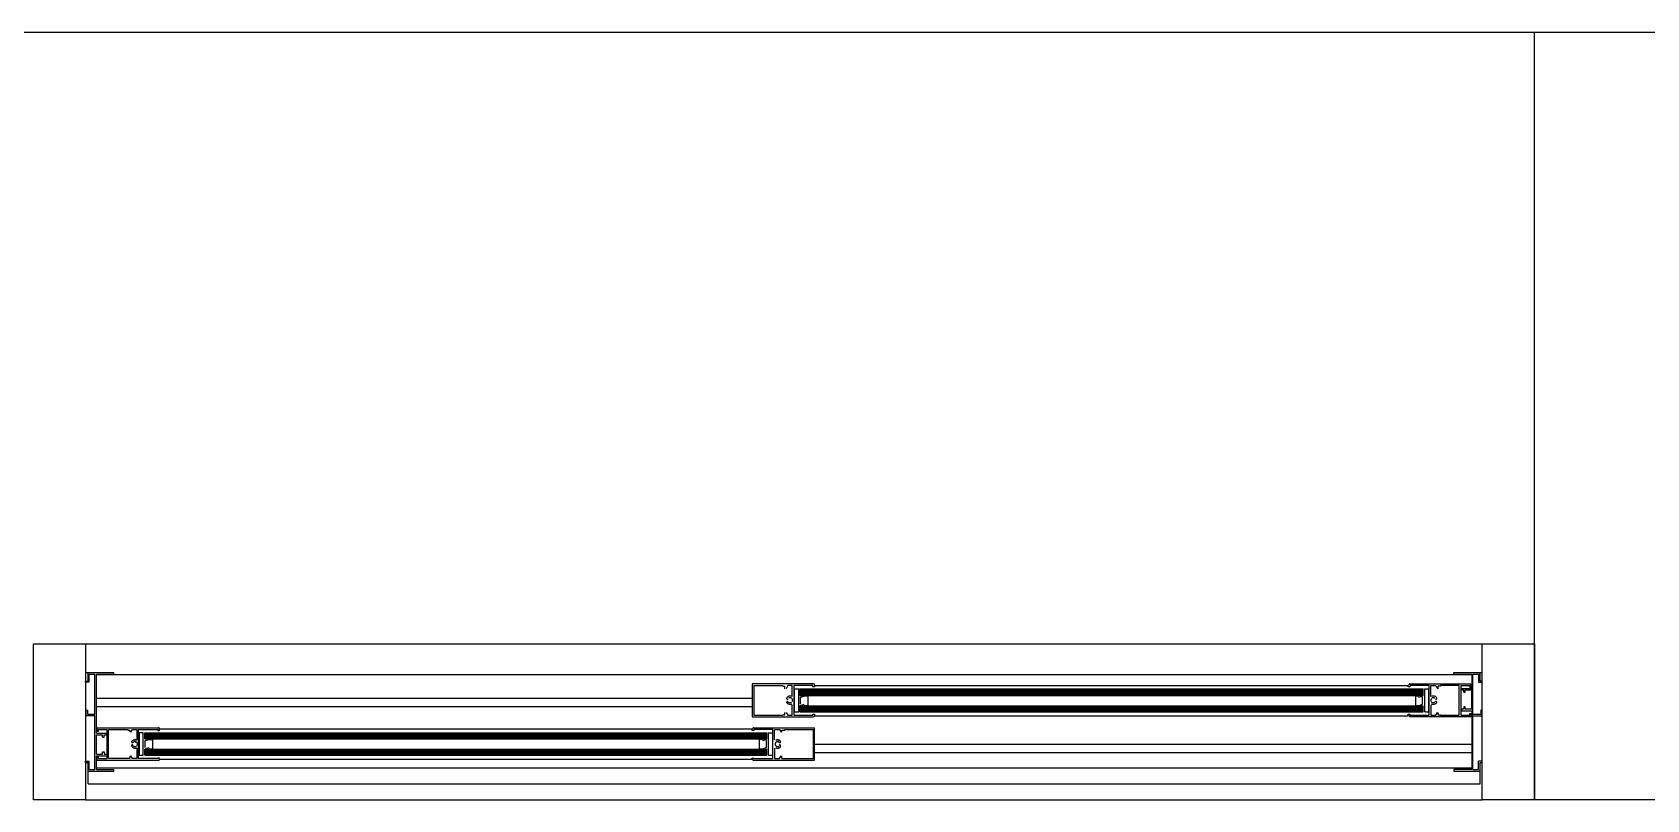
# Model space of a CAD drawing. Header units: millimetres. Extents: x 7649 to 34105, y 3983 to 25377.
# Drawn here: x 11334 to 12892, y 20637 to 21377 of the extents above; entities that cross this region are included whole.
import ezdxf

# ---------------------------------------------------------------- set-up
doc = ezdxf.new("R2010")
doc.units = ezdxf.units.MM

msp = doc.modelspace()

# ---------------------------------------------------------------- linework, layer by layer
at = {"layer": 'GEOMETRY', "color": 7}
for p, q in [((7649.45694, 21376.92222), (34105.14444, 21376.92222)), ((11385.37361, 20786.90139), (12733.69028, 20786.90139)), ((11385.37361, 20759.38472), (11388.01944, 20759.38472)), ((11388.01944, 20750.91806), (11388.01944, 20759.38472)), ((11388.01944, 20759.38472), (11412.89028, 20759.38472)), ((11389.07778, 20749.85972), (11389.07778, 20757.79722)), ((11389.07778, 20757.79722), (11394.36944, 20757.79722)), ((11394.36944, 20719.16806), (11394.36944, 20757.79722)), ((11395.95694, 20757.79722), (11412.89028, 20757.79722)), ((11395.95694, 20700.64722), (11395.95694, 20757.79722)), ((11395.95694, 20757.26806), (12723.63611, 20757.26806)), ((11412.89028, 20757.79722), (11412.89028, 20759.38472)), ((12706.17361, 20759.38472), (12731.57361, 20759.38472)), ((12706.17361, 20757.79722), (12706.17361, 20759.38472)), ((12706.17361, 20757.79722), (12723.63611, 20757.79722)), ((12723.63611, 20757.79722), (12723.63611, 20744.03889)), ((12724.69444, 20757.79722), (12729.98611, 20757.79722)), ((12724.69444, 20719.16806), (12724.69444, 20757.79722)), ((12729.98611, 20757.79722), (12729.98611, 20749.85972)), ((12731.57361, 20759.38472), (12733.69028, 20759.38472)), ((12731.57361, 20750.91806), (12731.57361, 20759.38472)), ((11385.37361, 20749.85972), (11385.37361, 20750.91806)), ((11385.37361, 20750.91806), (11388.01944, 20750.91806)), ((11389.07778, 20749.85972), (11385.37361, 20749.85972)), ((12088.10694, 20748.27222), (12028.84028, 20748.27222)), ((12028.84028, 20748.27222), (12028.84028, 20716.52222)), ((12030.42778, 20746.68472), (12030.42778, 20718.10972)), ((12030.42778, 20746.68472), (12058.47361, 20746.68472)), ((12058.47361, 20746.15556), (12058.47361, 20746.68472)), ((12058.47361, 20746.15556), (12060.59028, 20746.15556)), ((12060.59028, 20743.50972), (12060.59028, 20746.15556)), ((12063.23611, 20746.68472), (12061.64861, 20743.50972)), ((12067.46944, 20746.68472), (12063.23611, 20746.68472)), ((12067.46944, 20736.10139), (12067.46944, 20746.68472)), ((12087.57778, 20746.68472), (12069.05694, 20746.68472)), ((12069.05694, 20746.68472), (12069.05694, 20718.10972)), ((12069.58611, 20743.50972), (12069.58611, 20721.28472)), ((12069.58611, 20743.50972), (12073.81944, 20743.50972)), ((12073.81944, 20721.28472), (12073.81944, 20743.50972)), ((12074.87778, 20743.50972), (12676.54028, 20743.50972)), ((12074.87778, 20737.15972), (12074.87778, 20743.50972)), ((12074.87778, 20742.45139), (12676.54028, 20742.45139)), ((12074.87778, 20741.39306), (12676.54028, 20741.39306)), ((12087.57778, 20745.62639), (12087.57778, 20746.68472)), ((12089.16528, 20745.62639), (12087.57778, 20745.62639)), ((12088.47924, 20748.26498), (12088.37153, 20748.27222)), ((12088.58254, 20748.24387), (12088.47924, 20748.26498)), ((12088.68049, 20748.20985), (12088.58254, 20748.24387)), ((12088.77215, 20748.16385), (12088.68049, 20748.20985)), ((12088.85657, 20748.10683), (12088.77215, 20748.16385)), ((12088.93279, 20748.03974), (12088.85657, 20748.10683)), ((12088.99989, 20747.96351), (12088.93279, 20748.03974)), ((12089.05691, 20747.87909), (12088.99989, 20747.96351)), ((12089.1029, 20747.78744), (12089.05691, 20747.87909)), ((12089.13692, 20747.68948), (12089.1029, 20747.78744)), ((12089.15803, 20747.58618), (12089.13692, 20747.68948)), ((12089.16528, 20747.47847), (12089.15803, 20747.58618)), ((12089.16528, 20747.21389), (12089.16528, 20745.62639)), ((12089.16528, 20746.68472), (12662.25278, 20746.68472)), ((12662.25278, 20745.62639), (12662.25278, 20747.21389)), ((12663.84028, 20745.62639), (12662.25278, 20745.62639)), ((12662.78919, 20747.58618), (12662.78194, 20747.47847)), ((12662.8103, 20747.68948), (12662.78919, 20747.58618)), ((12662.84432, 20747.78744), (12662.8103, 20747.68948)), ((12662.89031, 20747.87909), (12662.84432, 20747.78744)), ((12662.94733, 20747.96351), (12662.89031, 20747.87909)), ((12663.01443, 20748.03974), (12662.94733, 20747.96351)), ((12663.09066, 20748.10683), (12663.01443, 20748.03974)), ((12663.17507, 20748.16385), (12663.09066, 20748.10683)), ((12663.26673, 20748.20985), (12663.17507, 20748.16385)), ((12663.36468, 20748.24387), (12663.26673, 20748.20985)), ((12663.31111, 20748.27222), (12722.57778, 20748.27222)), ((12663.46799, 20748.26498), (12663.36468, 20748.24387)), ((12663.57569, 20748.27222), (12663.46799, 20748.26498)), ((12682.36111, 20746.68472), (12663.84028, 20746.68472)), ((12663.84028, 20746.68472), (12663.84028, 20745.62639)), ((12676.54028, 20737.15972), (12676.54028, 20743.50972)), ((12678.12778, 20721.28472), (12678.12778, 20743.50972)), ((12678.12778, 20743.50972), (12681.83194, 20743.50972)), ((12681.83194, 20743.50972), (12681.83194, 20721.28472)), ((12682.36111, 20718.10972), (12682.36111, 20746.68472)), ((12683.94861, 20736.10139), (12683.94861, 20746.68472)), ((12683.94861, 20746.68472), (12688.71111, 20746.68472)), ((12688.71111, 20746.68472), (12690.29861, 20743.50972)), ((12693.47361, 20746.15556), (12690.82778, 20746.15556)), ((12690.82778, 20746.15556), (12690.82778, 20743.50972)), ((12711.46528, 20746.68472), (12693.47361, 20746.68472)), ((12693.47361, 20746.68472), (12693.47361, 20746.15556)), ((12711.46528, 20718.10972), (12711.46528, 20746.68472)), ((12713.05278, 20746.68472), (12713.05278, 20718.10972)), ((12713.05278, 20746.68472), (12721.51944, 20746.68472)), ((12713.58194, 20744.03889), (12723.63611, 20744.03889)), ((12713.58194, 20742.45139), (12713.58194, 20744.03889)), ((12713.58194, 20742.45139), (12715.69861, 20742.45139)), ((12715.69861, 20740.33472), (12715.69861, 20742.45139)), ((12717.28611, 20742.45139), (12723.63611, 20742.45139)), ((12717.28611, 20740.33472), (12717.28611, 20742.45139)), ((12721.51944, 20746.68472), (12721.51944, 20744.56806)), ((12721.51944, 20744.56806), (12722.57778, 20744.56806)), ((12722.57778, 20748.27222), (12722.57778, 20744.56806)), ((12723.63611, 20723.93056), (12723.63611, 20742.45139)), ((12729.98611, 20749.85972), (12733.69028, 20749.85972)), ((12733.69028, 20750.91806), (12731.57361, 20750.91806)), ((12733.69028, 20749.85972), (12733.69028, 20750.91806)), ((12733.69028, 20673.65972), (12733.69028, 20749.85972)), ((11395.95694, 20734.51389), (12028.84028, 20734.51389)), ((11395.95694, 20726.57639), (12028.84028, 20726.57639)), ((12062.17989, 20730.60316), (12062.17792, 20730.52977)), ((12062.17792, 20730.52977), (12062.18273, 20730.45665)), ((12062.18793, 20734.3765), (12062.17827, 20734.27827)), ((12062.17827, 20734.27827), (12062.18082, 20734.1799)), ((12062.18867, 20730.67634), (12062.17989, 20730.60316)), ((12062.18082, 20734.1799), (12062.19545, 20734.08258)), ((12062.18273, 20730.45665), (12062.19424, 20730.38428)), ((12062.20988, 20734.47337), (12062.18793, 20734.3765)), ((12062.20433, 20730.74882), (12062.18867, 20730.67634)), ((12062.19424, 20730.38428), (12062.21242, 20730.31315)), ((12062.19545, 20734.08258), (12062.22207, 20733.98754)), ((12062.22692, 20730.82013), (12062.20433, 20730.74882)), ((12062.24425, 20734.56769), (12062.20988, 20734.47337)), ((12062.21242, 20730.31315), (12062.2372, 20730.24373)), ((12062.22207, 20733.98754), (12062.26057, 20733.89597)), ((12062.2565, 20730.88976), (12062.22692, 20730.82013)), ((12062.2372, 20730.24373), (12062.26853, 20730.17652)), ((12062.29113, 20734.65823), (12062.24425, 20734.56769)), ((12062.29254, 20730.95628), (12062.2565, 20730.88976)), ((12062.26057, 20733.89597), (12062.31084, 20733.80909)), ((12062.26853, 20730.17652), (12062.30636, 20730.112)), ((12062.35063, 20734.7438), (12062.29113, 20734.65823)), ((12062.33425, 20731.01837), (12062.29254, 20730.95628)), ((12062.30636, 20730.112), (12062.35063, 20730.05064)), ((12062.31084, 20733.80909), (12062.37278, 20733.72809)), ((12062.38119, 20731.07578), (12062.33425, 20731.01837)), ((12062.37278, 20733.72809), (12062.44628, 20733.6542)), ((12062.43296, 20731.12824), (12062.38119, 20731.07578)), ((12062.48914, 20731.1755), (12062.43296, 20731.12824)), ((12062.44628, 20733.6542), (12062.52873, 20733.59045)), ((12062.54934, 20731.21729), (12062.48914, 20731.1755)), ((12062.70906, 20735.36234), (12062.51288, 20735.13428)), ((12062.51288, 20730.18933), (12062.80959, 20729.85669)), ((12062.52873, 20733.59045), (12062.61679, 20733.53905)), ((12062.61312, 20731.25337), (12062.54934, 20731.21729)), ((12062.68009, 20731.28347), (12062.61312, 20731.25337)), ((12062.61679, 20733.53905), (12062.70924, 20733.49996)), ((12062.74982, 20731.30733), (12062.68009, 20731.28347)), ((12062.92036, 20735.57341), (12062.70906, 20735.36234)), ((12062.70924, 20733.49996), (12062.80488, 20733.47314)), ((12062.82192, 20731.32469), (12062.74982, 20731.30733)), ((12062.80488, 20733.47314), (12062.9025, 20733.45853)), ((12062.80959, 20729.85669), (12063.13618, 20729.56384)), ((12062.89595, 20731.3353), (12062.82192, 20731.32469)), ((12062.97153, 20731.33889), (12062.89595, 20731.3353)), ((12062.9025, 20733.45853), (12063.00088, 20733.4561)), ((12063.14565, 20735.76695), (12062.92036, 20735.57341)), ((12063.02475, 20731.3371), (12062.97153, 20731.33889)), ((12063.00088, 20733.4561), (12063.0988, 20733.46579)), ((12063.07743, 20731.3318), (12063.02475, 20731.3371)), ((12063.12941, 20731.32303), (12063.07743, 20731.3318)), ((12063.0988, 20733.46579), (12063.19507, 20733.48758)), ((12063.18054, 20731.31088), (12063.12941, 20731.32303)), ((12063.13618, 20729.56384), (12063.48888, 20729.31169)), ((12063.38381, 20735.94242), (12063.14565, 20735.76695)), ((12063.23064, 20731.29541), (12063.18054, 20731.31088)), ((12063.19507, 20733.48758), (12063.28847, 20733.52139)), ((12063.27957, 20731.27668), (12063.23064, 20731.29541)), ((12063.23611, 20733.45556), (12063.76528, 20733.45556)), ((12063.23611, 20730.80972), (12063.76528, 20730.80972)), ((12063.32715, 20731.25477), (12063.27957, 20731.27668)), ((12063.28847, 20733.52139), (12063.37778, 20733.56721)), ((12063.37323, 20731.22974), (12063.32715, 20731.25477)), ((12063.41765, 20731.20166), (12063.37323, 20731.22974)), ((12063.37778, 20733.56721), (12063.4618, 20733.62497)), ((12063.63371, 20736.09927), (12063.38381, 20735.94242)), ((12063.46024, 20731.1706), (12063.41765, 20731.20166)), ((12063.50085, 20731.13662), (12063.46024, 20731.1706)), ((12063.4618, 20733.62497), (12063.53932, 20733.69464)), ((12063.48888, 20729.31169), (12063.8639, 20729.10118)), ((12063.53932, 20731.0998), (12063.50085, 20731.13662)), ((12063.89424, 20736.23697), (12063.63371, 20736.09927)), ((12063.76528, 20730.80972), (12063.76528, 20730.28056)), ((12063.8639, 20729.10118), (12064.25746, 20728.93325)), ((12064.16425, 20736.35497), (12063.89424, 20736.23697)), ((12064.44263, 20736.45274), (12064.16425, 20736.35497)), ((12064.41492, 20734.71725), (12064.19812, 20734.5739)), ((12064.19812, 20730.74971), (12064.41492, 20730.60636)), ((12064.25746, 20728.93325), (12064.66577, 20728.80883)), ((12064.64248, 20734.83454), (12064.41492, 20734.71725)), ((12064.41492, 20730.60636), (12064.64248, 20730.48907)), ((12064.72826, 20736.52972), (12064.44263, 20736.45274)), ((12064.87866, 20734.92577), (12064.64248, 20734.83454)), ((12064.64248, 20730.48907), (12064.87866, 20730.39784)), ((12064.66577, 20728.80883), (12065.08507, 20728.72885)), ((12065.02001, 20736.58538), (12064.72826, 20736.52972)), ((12065.1213, 20734.99093), (12064.87866, 20734.92577)), ((12064.87866, 20730.39784), (12065.1213, 20730.33268)), ((12065.31675, 20736.61917), (12065.02001, 20736.58538)), ((12065.08507, 20728.72885), (12065.51156, 20728.69425)), ((12065.36826, 20735.03002), (12065.1213, 20734.99093)), ((12065.1213, 20730.33268), (12065.36826, 20730.29359)), ((12065.61736, 20736.63056), (12065.31675, 20736.61917)), ((12065.61736, 20735.04306), (12065.36826, 20735.03002)), ((12065.36826, 20730.29359), (12065.61736, 20730.28056)), ((12065.51156, 20728.69425), (12065.94146, 20728.70596)), ((12065.75462, 20736.62818), (12065.61736, 20736.63056)), ((12065.86647, 20735.03002), (12065.61736, 20735.04306)), ((12065.61736, 20730.28056), (12065.86647, 20730.29359)), ((12065.89152, 20736.62108), (12065.75462, 20736.62818)), ((12066.11342, 20734.99093), (12065.86647, 20735.03002)), ((12065.86647, 20730.29359), (12066.11342, 20730.33268)), ((12066.02792, 20736.60926), (12065.89152, 20736.62108)), ((12065.94146, 20728.70596), (12066.37099, 20728.76492)), ((12066.16372, 20736.59277), (12066.02792, 20736.60926)), ((12066.35606, 20734.92577), (12066.11342, 20734.99093)), ((12066.11342, 20730.33268), (12066.35606, 20730.39784)), ((12066.29879, 20736.57162), (12066.16372, 20736.59277)), ((12066.43301, 20736.54584), (12066.29879, 20736.57162)), ((12066.59224, 20734.83454), (12066.35606, 20734.92577)), ((12066.35606, 20730.39784), (12066.59224, 20730.48907)), ((12066.37099, 20728.76492), (12066.79637, 20728.87206)), ((12066.41111, 20730.28056), (12066.41111, 20730.80972)), ((12066.56626, 20736.51545), (12066.43301, 20736.54584)), ((12066.69842, 20736.48048), (12066.56626, 20736.51545)), ((12066.81981, 20734.71725), (12066.59224, 20734.83454)), ((12066.59224, 20730.48907), (12066.81981, 20730.60636)), ((12066.82938, 20736.44096), (12066.69842, 20736.48048)), ((12066.79637, 20728.87206), (12067.21383, 20729.02831)), ((12067.0366, 20734.5739), (12066.81981, 20734.71725)), ((12066.81981, 20730.60636), (12067.0366, 20730.74971)), ((12066.95902, 20736.3969), (12066.82938, 20736.44096)), ((12067.0872, 20736.34834), (12066.95902, 20736.3969)), ((12067.21383, 20736.2953), (12067.0872, 20736.34834)), ((12067.46944, 20718.10972), (12067.46944, 20728.16389)), ((12067.67281, 20733.86425), (12067.52946, 20734.08105)), ((12067.52946, 20731.24256), (12067.67281, 20731.45936)), ((12067.7901, 20733.63669), (12067.67281, 20733.86425)), ((12067.67281, 20731.45936), (12067.7901, 20731.68692)), ((12067.88132, 20733.40051), (12067.7901, 20733.63669)), ((12067.7901, 20731.68692), (12067.88132, 20731.92311)), ((12067.94648, 20733.15786), (12067.88132, 20733.40051)), ((12067.88132, 20731.92311), (12067.94648, 20732.16575)), ((12067.98558, 20732.91091), (12067.94648, 20733.15786)), ((12067.94648, 20732.16575), (12067.98558, 20732.4127)), ((12067.99861, 20732.66181), (12067.98558, 20732.91091)), ((12067.98558, 20732.4127), (12067.99861, 20732.66181)), ((12074.87778, 20740.33472), (12676.54028, 20740.33472)), ((12074.87778, 20739.27639), (12676.54028, 20739.27639)), ((12074.87778, 20738.21806), (12676.54028, 20738.21806)), ((12074.87778, 20737.15972), (12676.54028, 20737.15972)), ((12074.87778, 20727.10556), (12676.54028, 20727.10556)), ((12074.87778, 20721.28472), (12074.87778, 20727.10556)), ((12074.87778, 20726.04722), (12676.54028, 20726.04722)), ((12075.40694, 20735.57222), (12079.11111, 20736.63056)), ((12075.40694, 20728.69306), (12075.40694, 20735.57222)), ((12075.40694, 20727.63472), (12079.11111, 20728.69306)), ((12082.81528, 20736.63056), (12079.11111, 20736.63056)), ((12079.11111, 20727.63472), (12082.81528, 20727.63472)), ((12082.81528, 20727.63472), (12082.81528, 20736.63056)), ((12672.30694, 20736.63056), (12669.13194, 20736.63056)), ((12669.13194, 20736.63056), (12669.13194, 20727.63472)), ((12669.13194, 20727.63472), (12672.30694, 20727.63472)), ((12672.30694, 20735.57222), (12676.01111, 20736.63056)), ((12672.30694, 20727.63472), (12676.01111, 20728.69306)), ((12676.01111, 20728.69306), (12676.01111, 20735.57222)), ((12676.54028, 20721.28472), (12676.54028, 20727.10556)), ((12683.96164, 20732.91091), (12683.94861, 20732.66181)), ((12683.94861, 20732.66181), (12683.96164, 20732.4127)), ((12683.94861, 20728.16389), (12683.94861, 20718.10972)), ((12684.00074, 20733.15786), (12683.96164, 20732.91091)), ((12683.96164, 20732.4127), (12684.00074, 20732.16575)), ((12684.0659, 20733.40051), (12684.00074, 20733.15786)), ((12684.00074, 20732.16575), (12684.0659, 20731.92311)), ((12684.15712, 20733.63669), (12684.0659, 20733.40051)), ((12684.0659, 20731.92311), (12684.15712, 20731.68692)), ((12684.27441, 20733.86425), (12684.15712, 20733.63669)), ((12684.15712, 20731.68692), (12684.27441, 20731.45936)), ((12684.41776, 20734.08105), (12684.27441, 20733.86425)), ((12684.27441, 20731.45936), (12684.41776, 20731.24256)), ((12685.15085, 20736.45155), (12684.7334, 20736.2953)), ((12684.7334, 20729.02831), (12684.86002, 20728.97527)), ((12684.86002, 20728.97527), (12684.98821, 20728.92671)), ((12685.12742, 20734.71725), (12684.91062, 20734.5739)), ((12684.91062, 20730.74971), (12685.12742, 20730.60636)), ((12684.98821, 20728.92671), (12685.11784, 20728.88266)), ((12685.00694, 20730.28056), (12685.00694, 20730.80972)), ((12685.11784, 20728.88266), (12685.2488, 20728.84313)), ((12685.35498, 20734.83454), (12685.12742, 20734.71725)), ((12685.12742, 20730.60636), (12685.35498, 20730.48907)), ((12685.57623, 20736.55869), (12685.15085, 20736.45155)), ((12685.2488, 20728.84313), (12685.38096, 20728.80816)), ((12685.59116, 20734.92577), (12685.35498, 20734.83454)), ((12685.35498, 20730.48907), (12685.59116, 20730.39784)), ((12685.38096, 20728.80816), (12685.51422, 20728.77777)), ((12685.51422, 20728.77777), (12685.64844, 20728.75199)), ((12686.00576, 20736.61765), (12685.57623, 20736.55869)), ((12685.8338, 20734.99093), (12685.59116, 20734.92577)), ((12685.59116, 20730.39784), (12685.8338, 20730.33268)), ((12685.64844, 20728.75199), (12685.7835, 20728.73084)), ((12685.7835, 20728.73084), (12685.9193, 20728.71435)), ((12686.08076, 20735.03002), (12685.8338, 20734.99093)), ((12685.8338, 20730.33268), (12686.08076, 20730.29359)), ((12685.9193, 20728.71435), (12686.05571, 20728.70254)), ((12686.43567, 20736.62936), (12686.00576, 20736.61765)), ((12686.05571, 20728.70254), (12686.1926, 20728.69543)), ((12686.32986, 20735.04306), (12686.08076, 20735.03002)), ((12686.08076, 20730.29359), (12686.32986, 20730.28056)), ((12686.1926, 20728.69543), (12686.32986, 20728.69306)), ((12686.57897, 20735.03002), (12686.32986, 20735.04306)), ((12686.32986, 20730.28056), (12686.57897, 20730.29359)), ((12686.32986, 20728.69306), (12686.63047, 20728.70444)), ((12686.86216, 20736.59476), (12686.43567, 20736.62936)), ((12686.82592, 20734.99093), (12686.57897, 20735.03002)), ((12686.57897, 20730.29359), (12686.82592, 20730.33268)), ((12686.63047, 20728.70444), (12686.92721, 20728.73823)), ((12687.06856, 20734.92577), (12686.82592, 20734.99093)), ((12686.82592, 20730.33268), (12687.06856, 20730.39784)), ((12687.28145, 20736.51479), (12686.86216, 20736.59476)), ((12686.92721, 20728.73823), (12687.21896, 20728.79389)), ((12687.30474, 20734.83454), (12687.06856, 20734.92577)), ((12687.06856, 20730.39784), (12687.30474, 20730.48907)), ((12687.21896, 20728.79389), (12687.50459, 20728.87087)), ((12687.68977, 20736.39036), (12687.28145, 20736.51479)), ((12687.53231, 20734.71725), (12687.30474, 20734.83454)), ((12687.30474, 20730.48907), (12687.53231, 20730.60636)), ((12687.50459, 20728.87087), (12687.78297, 20728.96864)), ((12687.7491, 20734.5739), (12687.53231, 20734.71725)), ((12687.53231, 20730.60636), (12687.7491, 20730.74971)), ((12687.65278, 20730.28056), (12687.65278, 20730.80972)), ((12688.08333, 20736.22243), (12687.68977, 20736.39036)), ((12687.78297, 20728.96864), (12688.05299, 20729.08664)), ((12688.05299, 20729.08664), (12688.31351, 20729.22434)), ((12688.45834, 20736.01192), (12688.08333, 20736.22243)), ((12688.31351, 20729.22434), (12688.56341, 20729.38119)), ((12688.4079, 20733.69464), (12688.44637, 20733.65782)), ((12688.48542, 20731.16947), (12688.4079, 20731.0998)), ((12688.44637, 20733.65782), (12688.48698, 20733.62385)), ((12688.81104, 20735.75977), (12688.45834, 20736.01192)), ((12688.56944, 20731.22723), (12688.48542, 20731.16947)), ((12688.48698, 20733.62385), (12688.52957, 20733.59278)), ((12688.52957, 20733.59278), (12688.57399, 20733.56471)), ((12688.56341, 20729.38119), (12688.80157, 20729.55666)), ((12688.65875, 20731.27305), (12688.56944, 20731.22723)), ((12688.57399, 20733.56471), (12688.62007, 20733.53968)), ((12688.62007, 20733.53968), (12688.66766, 20733.51777)), ((12688.75215, 20731.30687), (12688.65875, 20731.27305)), ((12688.66766, 20733.51777), (12688.71658, 20733.49904)), ((12688.71658, 20733.49904), (12688.76669, 20733.48357)), ((12688.84842, 20731.32865), (12688.75215, 20731.30687)), ((12688.76669, 20733.48357), (12688.81781, 20733.47141)), ((12688.80157, 20729.55666), (12689.02686, 20729.7502)), ((12689.13764, 20735.46692), (12688.81104, 20735.75977)), ((12688.81781, 20733.47141), (12688.86979, 20733.46265)), ((12688.94635, 20731.33835), (12688.84842, 20731.32865)), ((12688.86979, 20733.46265), (12688.92248, 20733.45734)), ((12688.92248, 20733.45734), (12688.97569, 20733.45556)), ((12689.04472, 20731.33591), (12688.94635, 20731.33835)), ((12688.97569, 20733.45556), (12689.05127, 20733.45915)), ((12689.02686, 20729.7502), (12689.23816, 20729.96127)), ((12689.14234, 20731.32131), (12689.04472, 20731.33591)), ((12689.05127, 20733.45915), (12689.12531, 20733.46976)), ((12689.12531, 20733.46976), (12689.1974, 20733.48712)), ((12689.43434, 20735.13428), (12689.13764, 20735.46692)), ((12689.23798, 20731.29448), (12689.14234, 20731.32131)), ((12689.1974, 20733.48712), (12689.26714, 20733.51098)), ((12689.33043, 20731.25539), (12689.23798, 20731.29448)), ((12689.23816, 20729.96127), (12689.43434, 20730.18933)), ((12689.26714, 20733.51098), (12689.3341, 20733.54107)), ((12689.41849, 20731.20399), (12689.33043, 20731.25539)), ((12689.3341, 20733.54107), (12689.39789, 20733.57715)), ((12689.39789, 20733.57715), (12689.45808, 20733.61895)), ((12689.50095, 20731.14025), (12689.41849, 20731.20399)), ((12689.45808, 20733.61895), (12689.51427, 20733.66621)), ((12689.57444, 20731.06635), (12689.50095, 20731.14025)), ((12689.51427, 20733.66621), (12689.56604, 20733.71867)), ((12689.56604, 20733.71867), (12689.61298, 20733.77607)), ((12689.63638, 20730.98536), (12689.57444, 20731.06635)), ((12689.64086, 20734.68245), (12689.59659, 20734.7438)), ((12689.59659, 20730.05064), (12689.65609, 20730.13621)), ((12689.61298, 20733.77607), (12689.65468, 20733.83816)), ((12689.68665, 20730.89847), (12689.63638, 20730.98536)), ((12689.67869, 20734.61792), (12689.64086, 20734.68245)), ((12689.65468, 20733.83816), (12689.69073, 20733.90468)), ((12689.65609, 20730.13621), (12689.70297, 20730.22676)), ((12689.71002, 20734.55071), (12689.67869, 20734.61792)), ((12689.72515, 20730.80691), (12689.68665, 20730.89847)), ((12689.69073, 20733.90468), (12689.7203, 20733.97432)), ((12689.70297, 20730.22676), (12689.73734, 20730.32107)), ((12689.7348, 20734.4813), (12689.71002, 20734.55071)), ((12689.7203, 20733.97432), (12689.74289, 20734.04562)), ((12689.75177, 20730.71186), (12689.72515, 20730.80691)), ((12689.75298, 20734.41017), (12689.7348, 20734.4813)), ((12689.73734, 20730.32107), (12689.7593, 20730.41795)), ((12689.74289, 20734.04562), (12689.75855, 20734.1181)), ((12689.76641, 20730.61455), (12689.75177, 20730.71186)), ((12689.7645, 20734.3378), (12689.75298, 20734.41017)), ((12689.75855, 20734.1181), (12689.76734, 20734.19128)), ((12689.7593, 20730.41795), (12689.76895, 20730.51617)), ((12689.7693, 20734.26467), (12689.7645, 20734.3378)), ((12689.76895, 20730.51617), (12689.76641, 20730.61455)), ((12689.76734, 20734.19128), (12689.7693, 20734.26467)), ((12715.69861, 20740.33472), (12717.28611, 20740.33472)), ((12717.28611, 20726.04722), (12715.69861, 20726.04722)), ((12715.69861, 20726.04722), (12715.69861, 20723.93056)), ((12717.28611, 20723.93056), (12717.28611, 20726.04722)), ((11385.90278, 20717.58056), (11385.90278, 20722.87222)), ((11385.90278, 20722.87222), (11387.49028, 20722.87222)), ((11394.36944, 20717.58056), (11385.90278, 20717.58056)), ((11387.49028, 20722.87222), (11387.49028, 20719.16806)), ((11387.49028, 20719.16806), (11394.36944, 20719.16806)), ((11394.36944, 20665.72222), (11394.36944, 20717.58056)), ((12028.84028, 20716.52222), (12088.10694, 20716.52222)), ((12030.42778, 20718.10972), (12058.47361, 20718.10972)), ((12058.47361, 20718.10972), (12058.47361, 20718.63889)), ((12058.47361, 20718.63889), (12060.59028, 20718.63889)), ((12060.59028, 20718.63889), (12060.59028, 20720.75556)), ((12061.64861, 20720.75556), (12063.23611, 20718.10972)), ((12063.23611, 20718.10972), (12067.46944, 20718.10972)), ((12069.05694, 20718.10972), (12087.57778, 20718.10972)), ((12069.58611, 20721.28472), (12073.81944, 20721.28472)), ((12074.87778, 20725.51806), (12676.54028, 20725.51806)), ((12074.87778, 20724.45972), (12676.54028, 20724.45972)), ((12074.87778, 20723.40139), (12676.54028, 20723.40139)), ((12074.87778, 20722.34306), (12676.54028, 20722.34306)), ((12074.87778, 20721.28472), (12676.54028, 20721.28472)), ((12087.57778, 20718.10972), (12087.57778, 20719.16806)), ((12087.57778, 20719.16806), (12089.16528, 20719.16806)), ((12088.37153, 20717.05139), (12088.47924, 20717.05863)), ((12088.47924, 20717.05863), (12088.58254, 20717.07974)), ((12088.58254, 20717.07974), (12088.68049, 20717.11377)), ((12088.68049, 20717.11377), (12088.77215, 20717.15976)), ((12088.77215, 20717.15976), (12088.85657, 20717.21678)), ((12088.85657, 20717.21678), (12088.93279, 20717.28387)), ((12088.93279, 20717.28387), (12088.99989, 20717.3601)), ((12088.99989, 20717.3601), (12089.05691, 20717.44452)), ((12089.05691, 20717.44452), (12089.1029, 20717.53617)), ((12089.1029, 20717.53617), (12089.13692, 20717.63413)), ((12089.13692, 20717.63413), (12089.15803, 20717.73743)), ((12089.15803, 20717.73743), (12089.16528, 20717.84514)), ((12089.16528, 20719.16806), (12089.16528, 20717.58056)), ((12089.16528, 20717.58056), (12662.25278, 20717.58056)), ((12662.25278, 20717.58056), (12662.25278, 20719.16806)), ((12662.25278, 20719.16806), (12663.84028, 20719.16806)), ((12662.78194, 20717.84514), (12662.78919, 20717.73743)), ((12662.78919, 20717.73743), (12662.8103, 20717.63413)), ((12662.8103, 20717.63413), (12662.84432, 20717.53617)), ((12662.84432, 20717.53617), (12662.89031, 20717.44452)), ((12662.89031, 20717.44452), (12662.94733, 20717.3601)), ((12662.94733, 20717.3601), (12663.01443, 20717.28387)), ((12663.01443, 20717.28387), (12663.09066, 20717.21678)), ((12663.09066, 20717.21678), (12663.17507, 20717.15976)), ((12663.17507, 20717.15976), (12663.26673, 20717.11377)), ((12663.26673, 20717.11377), (12663.36468, 20717.07974)), ((12722.57778, 20716.52222), (12663.31111, 20716.52222)), ((12663.36468, 20717.07974), (12663.46799, 20717.05863)), ((12663.46799, 20717.05863), (12663.57569, 20717.05139)), ((12663.84028, 20719.16806), (12663.84028, 20718.10972)), ((12663.84028, 20718.10972), (12682.36111, 20718.10972)), ((12678.12778, 20721.28472), (12681.83194, 20721.28472)), ((12683.94861, 20718.10972), (12688.71111, 20718.10972)), ((12688.71111, 20718.10972), (12690.29861, 20720.75556)), ((12690.82778, 20720.75556), (12690.82778, 20718.63889)), ((12690.82778, 20718.63889), (12693.47361, 20718.63889)), ((12693.47361, 20718.63889), (12693.47361, 20718.10972)), ((12693.47361, 20718.10972), (12711.46528, 20718.10972)), ((12713.05278, 20718.10972), (12721.51944, 20718.10972)), ((12715.69861, 20723.93056), (12713.58194, 20723.93056)), ((12713.58194, 20723.93056), (12713.58194, 20722.34306)), ((12713.58194, 20722.34306), (12723.63611, 20722.34306)), ((12723.63611, 20723.93056), (12717.28611, 20723.93056)), ((12721.51944, 20718.10972), (12721.51944, 20719.69722)), ((12721.51944, 20719.69722), (12722.57778, 20719.69722)), ((12722.57778, 20719.69722), (12722.57778, 20716.52222)), ((12723.63611, 20722.34306), (12723.63611, 20665.72222)), ((12724.69444, 20719.16806), (12732.10278, 20719.16806)), ((12724.69444, 20717.58056), (12733.16111, 20717.58056)), ((12724.69444, 20665.72222), (12724.69444, 20717.58056)), ((12733.16111, 20722.87222), (12732.10278, 20722.87222)), ((12732.10278, 20722.87222), (12732.10278, 20719.16806)), ((12733.16111, 20717.58056), (12733.16111, 20722.87222)), ((11395.95694, 20700.64722), (11406.01111, 20700.64722)), ((11395.95694, 20680.53889), (11395.95694, 20699.05972)), ((11395.95694, 20699.05972), (11401.77778, 20699.05972)), ((11396.48611, 20705.93889), (11396.48611, 20702.76389)), ((11396.48611, 20705.93889), (11455.75278, 20705.93889)), ((11396.48611, 20702.76389), (11398.07361, 20702.76389)), ((11398.07361, 20702.76389), (11398.07361, 20704.35139)), ((11398.07361, 20704.35139), (11406.01111, 20704.35139)), ((11401.77778, 20696.94306), (11401.77778, 20699.05972)), ((11401.77778, 20696.94306), (11403.36528, 20696.94306)), ((11403.36528, 20696.94306), (11403.36528, 20699.05972)), ((11403.36528, 20699.05972), (11406.01111, 20699.05972)), ((11406.01111, 20704.35139), (11406.01111, 20676.30556)), ((11406.01111, 20699.05972), (11406.01111, 20700.64722)), ((11407.59861, 20704.35139), (11426.11944, 20704.35139)), ((11407.59861, 20676.30556), (11407.59861, 20704.35139)), ((11426.11944, 20704.35139), (11426.11944, 20703.82222)), ((11426.11944, 20703.82222), (11428.23611, 20703.82222)), ((11428.23611, 20703.82222), (11428.23611, 20701.70556)), ((11429.29444, 20701.70556), (11430.88194, 20704.35139)), ((11430.88194, 20704.35139), (11435.11528, 20704.35139)), ((11435.11528, 20704.35139), (11435.11528, 20694.29722)), ((11436.70278, 20676.30556), (11436.70278, 20704.35139)), ((11436.70278, 20704.35139), (11455.22361, 20704.35139)), ((11440.93611, 20701.17639), (11437.23194, 20701.17639)), ((11437.23194, 20701.17639), (11437.23194, 20679.48056)), ((11440.93611, 20679.48056), (11440.93611, 20701.17639)), ((11442.52361, 20695.35556), (11442.52361, 20701.17639)), ((11442.52361, 20701.17639), (12043.12778, 20701.17639)), ((11442.52361, 20700.11806), (12043.12778, 20700.11806)), ((11442.52361, 20699.05972), (12043.12778, 20699.05972)), ((11442.52361, 20698.00139), (12043.12778, 20698.00139)), ((11442.52361, 20697.47222), (12043.12778, 20697.47222)), ((11442.52361, 20696.41389), (12043.12778, 20696.41389)), ((11442.52361, 20695.35556), (12043.12778, 20695.35556)), ((11443.05278, 20693.76806), (11446.75694, 20694.82639)), ((11446.75694, 20694.82639), (11449.93194, 20694.82639)), ((11449.93194, 20694.82639), (11449.93194, 20685.83056)), ((11455.22361, 20704.35139), (11455.22361, 20703.29306)), ((11455.22361, 20703.29306), (11456.81111, 20703.29306)), ((11456.12507, 20705.93164), (11456.01736, 20705.93889)), ((11456.22837, 20705.91054), (11456.12507, 20705.93164)), ((11456.32633, 20705.87651), (11456.22837, 20705.91054)), ((11456.41798, 20705.83052), (11456.32633, 20705.87651)), ((11456.5024, 20705.7735), (11456.41798, 20705.83052)), ((11456.57863, 20705.70641), (11456.5024, 20705.7735)), ((11456.64572, 20705.63018), (11456.57863, 20705.70641)), ((11456.70274, 20705.54576), (11456.64572, 20705.63018)), ((11456.74873, 20705.4541), (11456.70274, 20705.54576)), ((11456.78276, 20705.35615), (11456.74873, 20705.4541)), ((11456.80387, 20705.25285), (11456.78276, 20705.35615)), ((11456.81111, 20705.14514), (11456.80387, 20705.25285)), ((11456.81111, 20703.29306), (11456.81111, 20704.88056)), ((11456.81111, 20704.88056), (12028.84028, 20704.88056)), ((12028.84028, 20703.29306), (12028.84028, 20704.88056)), ((12030.42778, 20703.29306), (12028.84028, 20703.29306)), ((12029.37669, 20705.25285), (12029.36944, 20705.14514)), ((12029.3978, 20705.35615), (12029.37669, 20705.25285)), ((12029.43182, 20705.4541), (12029.3978, 20705.35615)), ((12029.47781, 20705.54576), (12029.43182, 20705.4541)), ((12029.53483, 20705.63018), (12029.47781, 20705.54576)), ((12029.60193, 20705.70641), (12029.53483, 20705.63018)), ((12029.67816, 20705.7735), (12029.60193, 20705.70641)), ((12029.76257, 20705.83052), (12029.67816, 20705.7735)), ((12029.85423, 20705.87651), (12029.76257, 20705.83052)), ((12029.95218, 20705.91054), (12029.85423, 20705.87651)), ((12029.89861, 20705.93889), (12089.16528, 20705.93889)), ((12030.05549, 20705.93164), (12029.95218, 20705.91054)), ((12030.16319, 20705.93889), (12030.05549, 20705.93164)), ((12048.94861, 20704.35139), (12030.42778, 20704.35139)), ((12030.42778, 20704.35139), (12030.42778, 20703.29306)), ((12038.89444, 20694.82639), (12035.71944, 20694.82639)), ((12035.71944, 20694.82639), (12035.71944, 20685.83056)), ((12038.89444, 20693.76806), (12042.59861, 20694.82639)), ((12043.12778, 20695.35556), (12043.12778, 20701.17639)), ((12044.71528, 20679.48056), (12044.71528, 20701.17639)), ((12044.71528, 20701.17639), (12048.41944, 20701.17639)), ((12048.41944, 20701.17639), (12048.41944, 20679.48056)), ((12048.94861, 20676.30556), (12048.94861, 20704.35139)), ((12050.53611, 20694.29722), (12050.53611, 20704.35139)), ((12050.53611, 20704.35139), (12055.29861, 20704.35139)), ((12055.29861, 20704.35139), (12056.88611, 20701.70556)), ((12057.41528, 20701.70556), (12057.41528, 20703.82222)), ((12057.41528, 20703.82222), (12060.06111, 20703.82222)), ((12060.06111, 20704.35139), (12088.10694, 20704.35139)), ((12060.06111, 20703.82222), (12060.06111, 20704.35139)), ((12088.10694, 20676.30556), (12088.10694, 20704.35139)), ((12089.16528, 20674.71806), (12089.16528, 20705.93889)), ((11395.95694, 20680.53889), (11401.77778, 20680.53889)), ((11401.77778, 20680.53889), (11401.77778, 20682.65556)), ((11401.77778, 20682.65556), (11403.36528, 20682.65556)), ((11403.36528, 20682.65556), (11403.36528, 20680.53889)), ((11403.36528, 20680.53889), (11406.01111, 20680.53889)), ((11406.01111, 20680.53889), (11406.01111, 20678.95139)), ((11429.82856, 20692.53363), (11429.82376, 20692.46051)), ((11429.82376, 20692.46051), (11429.82572, 20692.38711)), ((11429.82665, 20688.81038), (11429.82411, 20688.71201)), ((11429.82411, 20688.71201), (11429.83376, 20688.61378)), ((11429.82572, 20692.38711), (11429.8345, 20692.31394)), ((11429.84128, 20688.90769), (11429.82665, 20688.81038)), ((11429.84008, 20692.606), (11429.82856, 20692.53363)), ((11429.83376, 20688.61378), (11429.85572, 20688.5169)), ((11429.8345, 20692.31394), (11429.85016, 20692.24145)), ((11429.85825, 20692.67713), (11429.84008, 20692.606)), ((11429.8679, 20689.00274), (11429.84128, 20688.90769)), ((11429.85016, 20692.24145), (11429.87276, 20692.17015)), ((11429.85572, 20688.5169), (11429.89008, 20688.42259)), ((11429.88303, 20692.74655), (11429.85825, 20692.67713)), ((11429.9064, 20689.09431), (11429.8679, 20689.00274)), ((11429.87276, 20692.17015), (11429.90233, 20692.10051)), ((11429.91437, 20692.81376), (11429.88303, 20692.74655)), ((11429.89008, 20688.42259), (11429.93696, 20688.33205)), ((11429.90233, 20692.10051), (11429.93838, 20692.034)), ((11429.95667, 20689.18119), (11429.9064, 20689.09431)), ((11429.95219, 20692.87828), (11429.91437, 20692.81376)), ((11429.93696, 20688.33205), (11429.99646, 20688.24648)), ((11429.93838, 20692.034), (11429.98008, 20691.97191)), ((11429.99646, 20692.93963), (11429.95219, 20692.87828)), ((11430.01861, 20689.26218), (11429.95667, 20689.18119)), ((11429.98008, 20691.97191), (11430.02702, 20691.9145)), ((11430.09211, 20689.33608), (11430.01861, 20689.26218)), ((11430.02702, 20691.9145), (11430.07879, 20691.86204)), ((11430.07879, 20691.86204), (11430.13498, 20691.81478)), ((11430.17456, 20689.39983), (11430.09211, 20689.33608)), ((11430.13498, 20691.81478), (11430.19517, 20691.77298)), ((11430.45542, 20693.13358), (11430.15871, 20692.80095)), ((11430.15871, 20687.85599), (11430.35489, 20687.62794)), ((11430.26262, 20689.45123), (11430.17456, 20689.39983)), ((11430.19517, 20691.77298), (11430.25895, 20691.73691)), ((11430.25895, 20691.73691), (11430.32592, 20691.70681)), ((11430.35508, 20689.49031), (11430.26262, 20689.45123)), ((11430.32592, 20691.70681), (11430.39566, 20691.68295)), ((11430.35489, 20687.62794), (11430.56619, 20687.41687)), ((11430.45072, 20689.51714), (11430.35508, 20689.49031)), ((11430.39566, 20691.68295), (11430.46775, 20691.66559)), ((11430.54833, 20689.53175), (11430.45072, 20689.51714)), ((11430.78201, 20693.42644), (11430.45542, 20693.13358)), ((11430.46775, 20691.66559), (11430.54179, 20691.65498)), ((11430.54179, 20691.65498), (11430.61736, 20691.65139)), ((11430.64671, 20689.53418), (11430.54833, 20689.53175)), ((11430.56619, 20687.41687), (11430.79148, 20687.22333)), ((11430.61736, 20691.65139), (11430.67058, 20691.65317)), ((11430.74464, 20689.52448), (11430.64671, 20689.53418)), ((11430.67058, 20691.65317), (11430.72326, 20691.65848)), ((11430.72326, 20691.65848), (11430.77525, 20691.66725)), ((11430.84091, 20689.5027), (11430.74464, 20689.52448)), ((11430.77525, 20691.66725), (11430.82637, 20691.6794)), ((11431.13471, 20693.67859), (11430.78201, 20693.42644)), ((11430.79148, 20687.22333), (11431.02964, 20687.04786)), ((11430.82637, 20691.6794), (11430.87648, 20691.69487)), ((11430.9343, 20689.46888), (11430.84091, 20689.5027)), ((11430.87648, 20691.69487), (11430.9254, 20691.7136)), ((11430.88194, 20691.65139), (11431.41111, 20691.65139)), ((11430.88194, 20689.00556), (11431.41111, 20689.00556)), ((11430.9254, 20691.7136), (11430.97298, 20691.73551)), ((11431.02362, 20689.42307), (11430.9343, 20689.46888)), ((11430.97298, 20691.73551), (11431.01906, 20691.76054)), ((11431.01906, 20691.76054), (11431.06348, 20691.78862)), ((11431.10764, 20689.3653), (11431.02362, 20689.42307)), ((11431.02964, 20687.04786), (11431.27955, 20686.89101)), ((11431.06348, 20691.78862), (11431.10608, 20691.81968)), ((11431.10608, 20691.81968), (11431.14669, 20691.85365)), ((11431.18515, 20689.29563), (11431.10764, 20689.3653)), ((11431.50973, 20693.8891), (11431.13471, 20693.67859)), ((11431.14669, 20691.85365), (11431.18515, 20691.89048)), ((11431.27955, 20686.89101), (11431.54007, 20686.75331)), ((11431.41111, 20691.65139), (11431.41111, 20692.18056)), ((11431.90329, 20694.05703), (11431.50973, 20693.8891)), ((11431.54007, 20686.75331), (11431.81008, 20686.6353)), ((11431.81008, 20686.6353), (11432.08847, 20686.53754)), ((11432.06075, 20692.38392), (11431.84395, 20692.24057)), ((11431.84395, 20688.41638), (11432.06075, 20688.27302)), ((11432.31161, 20694.18145), (11431.90329, 20694.05703)), ((11432.28831, 20692.50121), (11432.06075, 20692.38392)), ((11432.06075, 20688.27302), (11432.28831, 20688.15574)), ((11432.08847, 20686.53754), (11432.37409, 20686.46056)), ((11432.52449, 20692.59243), (11432.28831, 20692.50121)), ((11432.28831, 20688.15574), (11432.52449, 20688.06451)), ((11432.7309, 20694.26143), (11432.31161, 20694.18145)), ((11432.37409, 20686.46056), (11432.66584, 20686.4049)), ((11432.76714, 20692.65759), (11432.52449, 20692.59243)), ((11432.52449, 20688.06451), (11432.76714, 20687.99935)), ((11432.66584, 20686.4049), (11432.96258, 20686.37111)), ((11433.15739, 20694.29603), (11432.7309, 20694.26143)), ((11433.01409, 20692.69669), (11432.76714, 20692.65759)), ((11432.76714, 20687.99935), (11433.01409, 20687.96025)), ((11432.96258, 20686.37111), (11433.26319, 20686.35972)), ((11433.26319, 20692.70972), (11433.01409, 20692.69669)), ((11433.01409, 20687.96025), (11433.26319, 20687.94722)), ((11433.58729, 20694.28432), (11433.15739, 20694.29603)), ((11433.5123, 20692.69669), (11433.26319, 20692.70972)), ((11433.26319, 20687.94722), (11433.5123, 20687.96025)), ((11433.26319, 20686.35972), (11433.40046, 20686.3621)), ((11433.40046, 20686.3621), (11433.53735, 20686.3692)), ((11433.75925, 20692.65759), (11433.5123, 20692.69669)), ((11433.5123, 20687.96025), (11433.75925, 20687.99935)), ((11433.53735, 20686.3692), (11433.67376, 20686.38101)), ((11434.01682, 20694.22536), (11433.58729, 20694.28432)), ((11433.67376, 20686.38101), (11433.80955, 20686.39751)), ((11434.00189, 20692.59243), (11433.75925, 20692.65759)), ((11433.75925, 20687.99935), (11434.00189, 20688.06451)), ((11433.80955, 20686.39751), (11433.94462, 20686.41866)), ((11433.94462, 20686.41866), (11434.07884, 20686.44444)), ((11434.23808, 20692.50121), (11434.00189, 20692.59243)), ((11434.00189, 20688.06451), (11434.23808, 20688.15574)), ((11434.44221, 20694.11822), (11434.01682, 20694.22536)), ((11434.05694, 20691.65139), (11434.05694, 20692.18056)), ((11434.07884, 20686.44444), (11434.21209, 20686.47483)), ((11434.21209, 20686.47483), (11434.34426, 20686.5098)), ((11434.46564, 20692.38392), (11434.23808, 20692.50121)), ((11434.23808, 20688.15574), (11434.46564, 20688.27302)), ((11434.34426, 20686.5098), (11434.47522, 20686.54932)), ((11434.85966, 20693.96196), (11434.44221, 20694.11822)), ((11434.68244, 20692.24057), (11434.46564, 20692.38392)), ((11434.46564, 20688.27302), (11434.68244, 20688.41638)), ((11434.47522, 20686.54932), (11434.60485, 20686.59338)), ((11434.60485, 20686.59338), (11434.73304, 20686.64194)), ((11434.73304, 20686.64194), (11434.85966, 20686.69498)), ((11435.11528, 20686.35972), (11435.11528, 20676.30556)), ((11435.31864, 20691.53092), (11435.17529, 20691.74771)), ((11435.17529, 20688.90923), (11435.31864, 20689.12603)), ((11435.43593, 20691.30335), (11435.31864, 20691.53092)), ((11435.31864, 20689.12603), (11435.43593, 20689.35359)), ((11435.52716, 20691.06717), (11435.43593, 20691.30335)), ((11435.43593, 20689.35359), (11435.52716, 20689.58977)), ((11435.59232, 20690.82453), (11435.52716, 20691.06717)), ((11435.52716, 20689.58977), (11435.59232, 20689.83242)), ((11435.63141, 20690.57758), (11435.59232, 20690.82453)), ((11435.59232, 20689.83242), (11435.63141, 20690.07937)), ((11435.64444, 20690.32847), (11435.63141, 20690.57758)), ((11435.63141, 20690.07937), (11435.64444, 20690.32847)), ((11437.23194, 20679.48056), (11440.93611, 20679.48056)), ((11442.52361, 20679.48056), (11442.52361, 20685.30139)), ((11442.52361, 20685.30139), (12043.12778, 20685.30139)), ((11442.52361, 20684.24306), (12043.12778, 20684.24306)), ((11442.52361, 20683.18472), (12043.12778, 20683.18472)), ((11442.52361, 20682.12639), (12043.12778, 20682.12639)), ((11442.52361, 20681.06806), (12043.12778, 20681.06806)), ((11442.52361, 20680.00972), (12043.12778, 20680.00972)), ((11442.52361, 20679.48056), (12043.12778, 20679.48056)), ((11443.05278, 20686.88889), (11443.05278, 20693.76806)), ((11443.05278, 20685.83056), (11446.75694, 20686.88889)), ((11446.75694, 20685.83056), (11449.93194, 20685.83056)), ((12035.71944, 20685.83056), (12038.89444, 20685.83056)), ((12038.89444, 20685.83056), (12042.59861, 20686.88889)), ((12042.59861, 20686.88889), (12042.59861, 20693.76806)), ((12043.12778, 20679.48056), (12043.12778, 20685.30139)), ((12044.71528, 20679.48056), (12048.41944, 20679.48056)), ((12050.53611, 20686.35972), (12050.53611, 20676.30556)), ((12051.59444, 20691.65139), (12051.06528, 20691.65139)), ((12051.07831, 20690.57758), (12051.06528, 20690.32847)), ((12051.06528, 20690.32847), (12051.07831, 20690.07937)), ((12051.06528, 20689.00556), (12051.59444, 20689.00556)), ((12051.11741, 20690.82453), (12051.07831, 20690.57758)), ((12051.07831, 20690.07937), (12051.11741, 20689.83242)), ((12051.18257, 20691.06717), (12051.11741, 20690.82453)), ((12051.11741, 20689.83242), (12051.18257, 20689.58977)), ((12051.27379, 20691.30335), (12051.18257, 20691.06717)), ((12051.18257, 20689.58977), (12051.27379, 20689.35359)), ((12051.39108, 20691.53092), (12051.27379, 20691.30335)), ((12051.27379, 20689.35359), (12051.39108, 20689.12603)), ((12051.53443, 20691.74771), (12051.39108, 20691.53092)), ((12051.39108, 20689.12603), (12051.53443, 20688.90923)), ((12051.59444, 20692.18056), (12051.59444, 20691.65139)), ((12052.26751, 20694.11822), (12051.85006, 20693.96196)), ((12051.85006, 20686.69498), (12051.97669, 20686.64194)), ((12051.97669, 20686.64194), (12052.10487, 20686.59338)), ((12052.24408, 20692.38392), (12052.02729, 20692.24057)), ((12052.02729, 20688.41638), (12052.24408, 20688.27302)), ((12052.10487, 20686.59338), (12052.23451, 20686.54932)), ((12052.23451, 20686.54932), (12052.36546, 20686.5098)), ((12052.47165, 20692.50121), (12052.24408, 20692.38392)), ((12052.24408, 20688.27302), (12052.47165, 20688.15574)), ((12052.6929, 20694.22536), (12052.26751, 20694.11822)), ((12052.36546, 20686.5098), (12052.49763, 20686.47483)), ((12052.70783, 20692.59243), (12052.47165, 20692.50121)), ((12052.47165, 20688.15574), (12052.70783, 20688.06451)), ((12052.49763, 20686.47483), (12052.63088, 20686.44444)), ((12052.63088, 20686.44444), (12052.7651, 20686.41866)), ((12053.12243, 20694.28432), (12052.6929, 20694.22536)), ((12052.95047, 20692.65759), (12052.70783, 20692.59243)), ((12052.70783, 20688.06451), (12052.95047, 20687.99935)), ((12052.7651, 20686.41866), (12052.90017, 20686.39751)), ((12052.90017, 20686.39751), (12053.03597, 20686.38101)), ((12053.19742, 20692.69669), (12052.95047, 20692.65759)), ((12052.95047, 20687.99935), (12053.19742, 20687.96025)), ((12053.03597, 20686.38101), (12053.17237, 20686.3692)), ((12053.55233, 20694.29603), (12053.12243, 20694.28432)), ((12053.17237, 20686.3692), (12053.30927, 20686.3621)), ((12053.44653, 20692.70972), (12053.19742, 20692.69669)), ((12053.19742, 20687.96025), (12053.44653, 20687.94722)), ((12053.30927, 20686.3621), (12053.44653, 20686.35972)), ((12053.69563, 20692.69669), (12053.44653, 20692.70972)), ((12053.44653, 20687.94722), (12053.69563, 20687.96025)), ((12053.44653, 20686.35972), (12053.74714, 20686.37111)), ((12053.97882, 20694.26143), (12053.55233, 20694.29603)), ((12053.94258, 20692.65759), (12053.69563, 20692.69669)), ((12053.69563, 20687.96025), (12053.94258, 20687.99935)), ((12053.74714, 20686.37111), (12054.04388, 20686.4049)), ((12054.18523, 20692.59243), (12053.94258, 20692.65759)), ((12053.94258, 20687.99935), (12054.18523, 20688.06451)), ((12054.39812, 20694.18145), (12053.97882, 20694.26143)), ((12054.04388, 20686.4049), (12054.33563, 20686.46056)), ((12054.42141, 20692.50121), (12054.18523, 20692.59243)), ((12054.18523, 20688.06451), (12054.42141, 20688.15574)), ((12054.24028, 20691.65139), (12054.24028, 20692.18056)), ((12054.33563, 20686.46056), (12054.62126, 20686.53754)), ((12054.80643, 20694.05703), (12054.39812, 20694.18145)), ((12054.64897, 20692.38392), (12054.42141, 20692.50121)), ((12054.42141, 20688.15574), (12054.64897, 20688.27302)), ((12054.62126, 20686.53754), (12054.89964, 20686.6353)), ((12054.86577, 20692.24057), (12054.64897, 20692.38392)), ((12054.64897, 20688.27302), (12054.86577, 20688.41638)), ((12055.19999, 20693.8891), (12054.80643, 20694.05703)), ((12054.89964, 20686.6353), (12055.16965, 20686.75331)), ((12054.9954, 20691.89048), (12055.03387, 20691.85365)), ((12055.07292, 20689.3653), (12054.9954, 20689.29563)), ((12055.03387, 20691.85365), (12055.07448, 20691.81968)), ((12055.15694, 20689.42307), (12055.07292, 20689.3653)), ((12055.07448, 20691.81968), (12055.11707, 20691.78862)), ((12055.11707, 20691.78862), (12055.16149, 20691.76054)), ((12055.24625, 20689.46888), (12055.15694, 20689.42307)), ((12055.16149, 20691.76054), (12055.20757, 20691.73551)), ((12055.16965, 20686.75331), (12055.43018, 20686.89101)), ((12055.57501, 20693.67859), (12055.19999, 20693.8891)), ((12055.20757, 20691.73551), (12055.25516, 20691.7136)), ((12055.33965, 20689.5027), (12055.24625, 20689.46888)), ((12055.25516, 20691.7136), (12055.30408, 20691.69487)), ((12055.30408, 20691.69487), (12055.35419, 20691.6794)), ((12055.43592, 20689.52448), (12055.33965, 20689.5027)), ((12055.35419, 20691.6794), (12055.40531, 20691.66725)), ((12055.40531, 20691.66725), (12055.45729, 20691.65848)), ((12055.43018, 20686.89101), (12055.68008, 20687.04786)), ((12055.53385, 20689.53418), (12055.43592, 20689.52448)), ((12055.45729, 20691.65848), (12055.50998, 20691.65317)), ((12055.50998, 20691.65317), (12055.56319, 20691.65139)), ((12055.63222, 20689.53175), (12055.53385, 20689.53418)), ((12055.56319, 20691.65139), (12055.63877, 20691.65498)), ((12055.92771, 20693.42644), (12055.57501, 20693.67859)), ((12055.72984, 20689.51714), (12055.63222, 20689.53175)), ((12055.63877, 20691.65498), (12055.71281, 20691.66559)), ((12055.68008, 20687.04786), (12055.91824, 20687.22333)), ((12055.71281, 20691.66559), (12055.7849, 20691.68295)), ((12055.82548, 20689.49031), (12055.72984, 20689.51714)), ((12055.7849, 20691.68295), (12055.85464, 20691.70681)), ((12055.91793, 20689.45123), (12055.82548, 20689.49031)), ((12055.85464, 20691.70681), (12055.9216, 20691.73691)), ((12056.00599, 20689.39983), (12055.91793, 20689.45123)), ((12055.91824, 20687.22333), (12056.14353, 20687.41687)), ((12055.9216, 20691.73691), (12055.98539, 20691.77298)), ((12056.2543, 20693.13358), (12055.92771, 20693.42644)), ((12055.98539, 20691.77298), (12056.04558, 20691.81478)), ((12056.08845, 20689.33608), (12056.00599, 20689.39983)), ((12056.04558, 20691.81478), (12056.10177, 20691.86204)), ((12056.16194, 20689.26218), (12056.08845, 20689.33608)), ((12056.10177, 20691.86204), (12056.15354, 20691.9145)), ((12056.14353, 20687.41687), (12056.35483, 20687.62794)), ((12056.15354, 20691.9145), (12056.20048, 20691.97191)), ((12056.22388, 20689.18119), (12056.16194, 20689.26218)), ((12056.22836, 20692.87828), (12056.18409, 20692.93963)), ((12056.18409, 20688.24648), (12056.24359, 20688.33205)), ((12056.20048, 20691.97191), (12056.24218, 20692.034)), ((12056.27415, 20689.09431), (12056.22388, 20689.18119)), ((12056.26619, 20692.81376), (12056.22836, 20692.87828)), ((12056.24218, 20692.034), (12056.27823, 20692.10051)), ((12056.24359, 20688.33205), (12056.29047, 20688.42259)), ((12056.55101, 20692.80095), (12056.2543, 20693.13358)), ((12056.29752, 20692.74655), (12056.26619, 20692.81376)), ((12056.31265, 20689.00274), (12056.27415, 20689.09431)), ((12056.27823, 20692.10051), (12056.3078, 20692.17015)), ((12056.29047, 20688.42259), (12056.32484, 20688.5169)), ((12056.3223, 20692.67713), (12056.29752, 20692.74655)), ((12056.3078, 20692.17015), (12056.33039, 20692.24145)), ((12056.33927, 20688.90769), (12056.31265, 20689.00274)), ((12056.34048, 20692.606), (12056.3223, 20692.67713)), ((12056.32484, 20688.5169), (12056.3468, 20688.61378)), ((12056.33039, 20692.24145), (12056.34605, 20692.31394)), ((12056.35391, 20688.81038), (12056.33927, 20688.90769)), ((12056.352, 20692.53363), (12056.34048, 20692.606)), ((12056.34605, 20692.31394), (12056.35484, 20692.38711)), ((12056.3468, 20688.61378), (12056.35645, 20688.71201)), ((12056.3568, 20692.46051), (12056.352, 20692.53363)), ((12056.35645, 20688.71201), (12056.35391, 20688.81038)), ((12056.35483, 20687.62794), (12056.55101, 20687.85599)), ((12056.35484, 20692.38711), (12056.3568, 20692.46051)), ((12089.16528, 20690.06389), (12723.63611, 20690.06389)), ((12089.16528, 20682.12639), (12723.63611, 20682.12639)), ((11385.37361, 20672.60139), (11385.37361, 20673.65972)), ((11385.37361, 20673.65972), (11389.07778, 20673.65972)), ((11385.37361, 20672.60139), (11388.01944, 20672.60139)), ((11388.01944, 20664.13472), (11388.01944, 20672.60139)), ((11388.01944, 20664.13472), (11412.89028, 20664.13472)), ((11388.01944, 20651.96389), (11388.01944, 20664.13472)), ((11389.07778, 20665.72222), (11389.07778, 20673.65972)), ((11389.07778, 20665.72222), (11394.36944, 20665.72222)), ((11395.95694, 20665.72222), (11395.95694, 20678.95139)), ((11395.95694, 20678.95139), (11406.01111, 20678.95139)), ((11395.95694, 20667.30972), (12723.63611, 20667.30972)), ((11395.95694, 20665.72222), (11412.89028, 20665.72222)), ((11398.07361, 20677.89306), (11396.48611, 20677.89306)), ((11396.48611, 20677.89306), (11396.48611, 20674.71806)), ((11396.48611, 20674.71806), (11455.75278, 20674.71806)), ((11398.07361, 20676.30556), (11398.07361, 20677.89306)), ((11398.07361, 20676.30556), (11406.01111, 20676.30556)), ((11426.11944, 20676.30556), (11407.59861, 20676.30556)), ((11412.89028, 20664.13472), (11412.89028, 20665.72222)), ((11428.23611, 20676.30556), (11426.11944, 20676.30556)), ((11428.23611, 20678.95139), (11428.23611, 20676.30556)), ((11430.88194, 20676.30556), (11429.29444, 20678.95139)), ((11435.11528, 20676.30556), (11430.88194, 20676.30556)), ((11455.22361, 20676.30556), (11436.70278, 20676.30556)), ((11456.81111, 20676.83472), (11455.22361, 20676.83472)), ((11455.22361, 20676.83472), (11455.22361, 20676.30556)), ((11456.01736, 20674.71806), (11456.12507, 20674.7253)), ((11456.12507, 20674.7253), (11456.22837, 20674.74641)), ((11456.22837, 20674.74641), (11456.32633, 20674.78043)), ((11456.32633, 20674.78043), (11456.41798, 20674.82643)), ((11456.41798, 20674.82643), (11456.5024, 20674.88344)), ((11456.5024, 20674.88344), (11456.57863, 20674.95054)), ((11456.57863, 20674.95054), (11456.64572, 20675.02677)), ((11456.64572, 20675.02677), (11456.70274, 20675.11118)), ((11456.70274, 20675.11118), (11456.74873, 20675.20284)), ((11456.74873, 20675.20284), (11456.78276, 20675.30079)), ((11456.78276, 20675.30079), (11456.80387, 20675.4041)), ((11456.80387, 20675.4041), (11456.81111, 20675.51181)), ((11456.81111, 20675.24722), (11456.81111, 20676.83472)), ((11456.81111, 20675.77639), (12028.84028, 20675.77639)), ((12028.84028, 20675.24722), (12028.84028, 20676.83472)), ((12028.84028, 20676.83472), (12030.42778, 20676.83472)), ((12029.36944, 20675.51181), (12029.37669, 20675.4041)), ((12029.37669, 20675.4041), (12029.3978, 20675.30079)), ((12029.3978, 20675.30079), (12029.43182, 20675.20284)), ((12029.43182, 20675.20284), (12029.47781, 20675.11118)), ((12029.47781, 20675.11118), (12029.53483, 20675.02677)), ((12029.53483, 20675.02677), (12029.60193, 20674.95054)), ((12029.60193, 20674.95054), (12029.67816, 20674.88344)), ((12029.67816, 20674.88344), (12029.76257, 20674.82643)), ((12029.76257, 20674.82643), (12029.85423, 20674.78043)), ((12029.85423, 20674.78043), (12029.95218, 20674.74641)), ((12029.89861, 20674.71806), (12089.16528, 20674.71806)), ((12029.95218, 20674.74641), (12030.05549, 20674.7253)), ((12030.05549, 20674.7253), (12030.16319, 20674.71806)), ((12030.42778, 20676.83472), (12030.42778, 20676.30556)), ((12030.42778, 20676.30556), (12048.94861, 20676.30556)), ((12050.53611, 20676.30556), (12055.29861, 20676.30556)), ((12055.29861, 20676.30556), (12056.88611, 20678.95139)), ((12057.41528, 20676.30556), (12057.41528, 20678.95139)), ((12057.41528, 20676.30556), (12060.06111, 20676.30556)), ((12060.06111, 20676.30556), (12088.10694, 20676.30556)), ((12723.63611, 20665.72222), (12706.17361, 20665.72222)), ((12706.17361, 20665.72222), (12706.17361, 20664.13472)), ((12706.17361, 20664.13472), (12731.57361, 20664.13472)), ((12724.69444, 20665.72222), (12729.98611, 20665.72222)), ((12733.69028, 20673.65972), (12729.98611, 20673.65972)), ((12729.98611, 20665.72222), (12729.98611, 20673.65972)), ((12731.57361, 20664.13472), (12731.57361, 20672.60139)), ((12731.57361, 20672.60139), (12733.69028, 20672.60139)), ((12731.57361, 20651.96389), (12731.57361, 20664.13472)), ((12733.69028, 20672.60139), (12733.69028, 20673.65972)), ((11388.01944, 20651.96389), (12731.57361, 20651.96389)), ((11385.37361, 20636.61806), (12733.69028, 20636.61806))]:
    msp.add_line(p, q, dxfattribs=at)
at = {"layer": 'RECTANGLES', "color": 7}
for p, q in [((12783.96111, 21376.92222), (13566.59861, 21376.92222)), ((12783.96111, 20636.61806), (12783.96111, 21376.92222)), ((11335.10278, 20786.90139), (11385.37361, 20786.90139)), ((11335.10278, 20636.61806), (11335.10278, 20786.90139)), ((11385.37361, 20786.90139), (11385.37361, 20636.61806)), ((12733.69028, 20786.90139), (12783.96111, 20786.90139)), ((12733.69028, 20636.61806), (12733.69028, 20786.90139)), ((12783.96111, 20786.90139), (12783.96111, 20636.61806)), ((11385.37361, 20636.61806), (11335.10278, 20636.61806)), ((12783.96111, 20636.61806), (12733.69028, 20636.61806)), ((13566.59861, 20636.61806), (12783.96111, 20636.61806))]:
    msp.add_line(p, q, dxfattribs=at)

doc.saveas('drawing.dxf')
